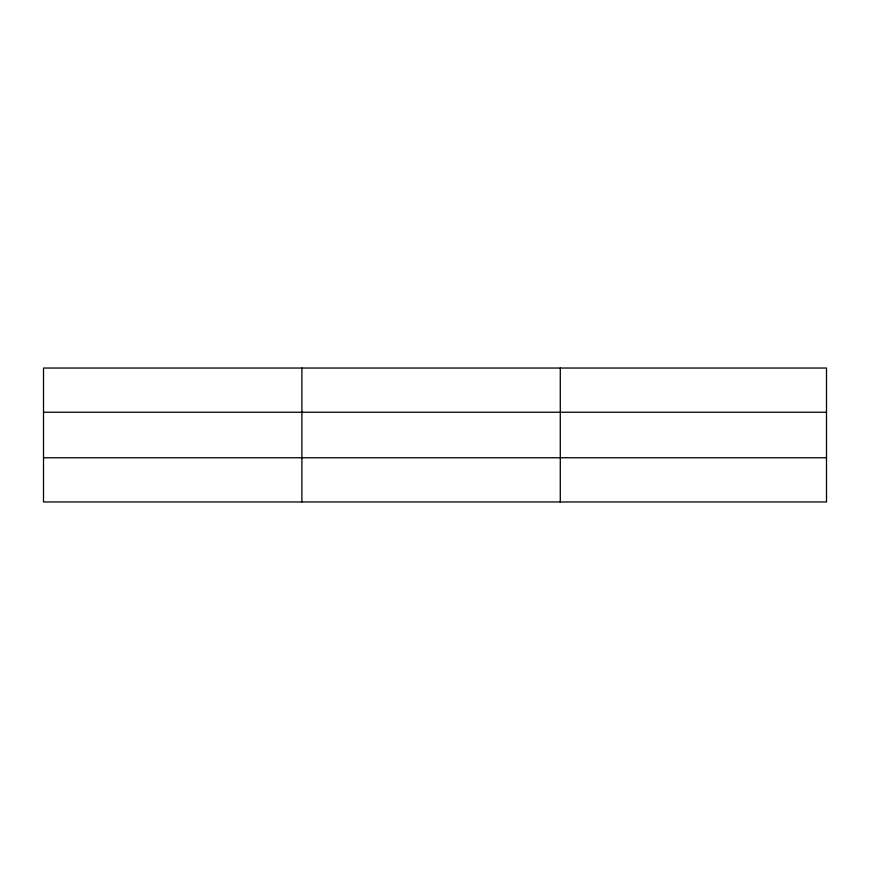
<?xml version="1.0" encoding="UTF-8"?>
<svg xmlns="http://www.w3.org/2000/svg" width="870" height="870" viewBox="0 0 870 870"><rect width="100%" height="100%" fill="white"/><g stroke="black" fill="none" stroke-linecap="round" stroke-linejoin="round"><path stroke-width="1.3" d="M301.89 368.043L301.89 501.957M560.28 368.043L560.28 501.957M826.5 457.761L826.5 501.957L43.5 501.957L43.5 368.043L826.5 368.043L826.5 457.761L43.5 457.761M43.5 412.239L826.5 412.239"/></g></svg>
